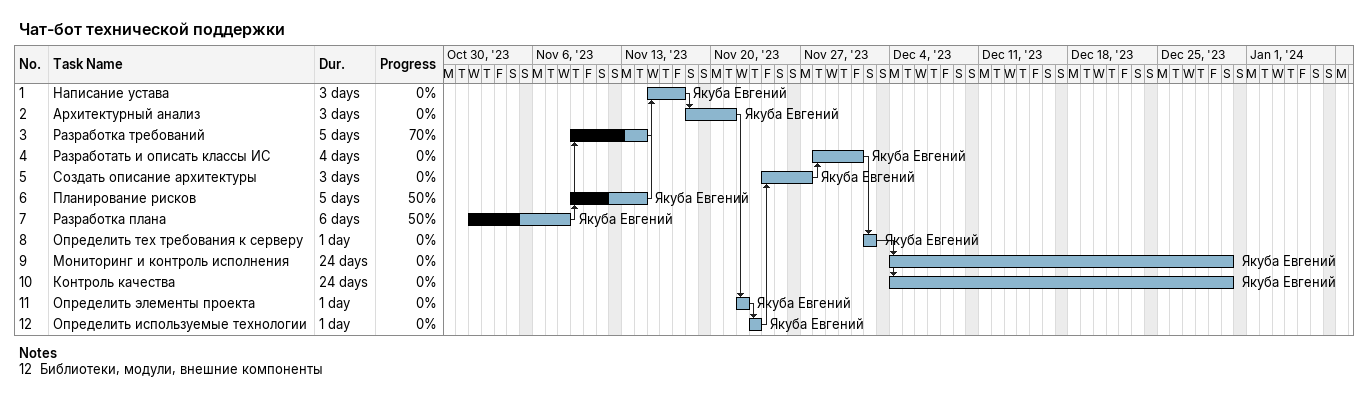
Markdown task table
Чат-бот технической поддержки

| ID | Task | Duration | Start | Finish | Predecessors | Resources | % complete |
|---|---|---|---|---|---|---|---|
| 1 | Написание устава | 3d | 2023-11-15 | 2023-11-17 | 3, 6 | Якуба Евгений | 0 |
| 2 | Архитектурный анализ | 3d | 2023-11-18 | 2023-11-21 | 1 | Якуба Евгений | 0 |
| 3 | Разработка требований | 5d | 2023-11-09 | 2023-11-14 | 7 |  | 70 |
| 4 | Разработать и описать классы ИС | 4d | 2023-11-28 | 2023-12-01 | 5 | Якуба Евгений | 0 |
| 5 | Создать описание архитектуры | 3d | 2023-11-24 | 2023-11-27 | 12 | Якуба Евгений | 0 |
| 6 | Планирование рисков | 5d | 2023-11-09 | 2023-11-14 | 7 | Якуба Евгений | 50 |
| 7 | Разработка плана | 6d | 2023-11-01 | 2023-11-08 |  | Якуба Евгений | 50 |
| 8 | Определить тех требования к серверу | 1d | 2023-12-02 | 2023-12-02 | 4 | Якуба Евгений | 0 |
| 9 | Мониторинг и контроль исполнения | 24d | 2023-12-04 | 2023-12-30 | 8 | Якуба Евгений | 0 |
| 10 | Контроль качества | 24d | 2023-12-04 | 2023-12-30 | 8 | Якуба Евгений | 0 |
| 11 | Определить элементы проекта | 1d | 2023-11-22 | 2023-11-22 | 2 | Якуба Евгений | 0 |
| 12 | Определить используемые технологии | 1d | 2023-11-23 | 2023-11-23 | 11 | Якуба Евгений | 0 |

Notes
- 12: Библиотеки, модули, внешние компоненты
